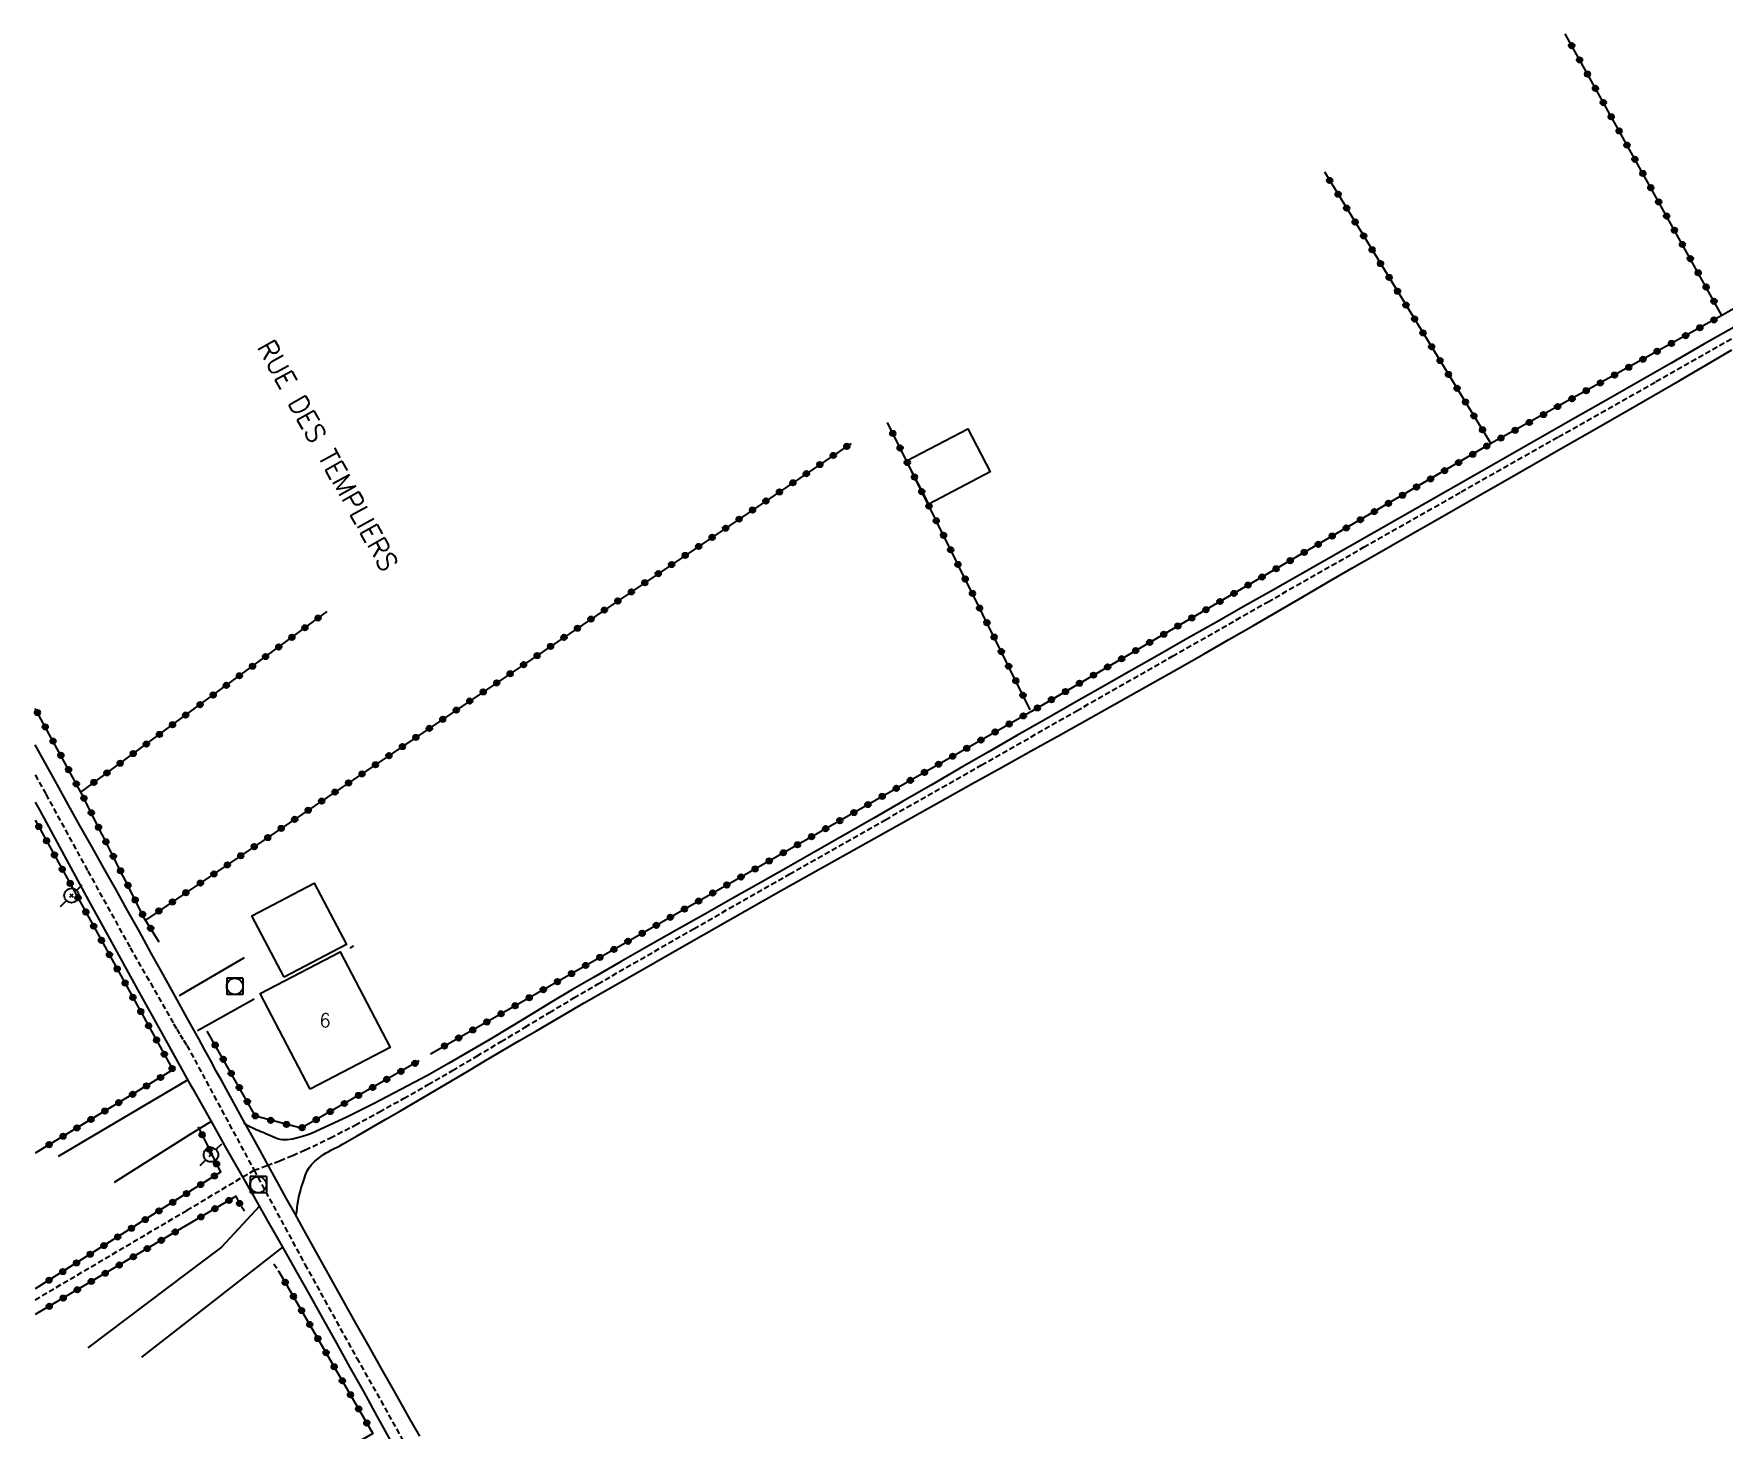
# Model space of a CAD drawing. Header units: millimetres. Extents: x 164000 to 165001, y 156999 to 158000.
# Drawn here: x 163999.9 to 164155.8, y 157726.7 to 157855.5 of the extents above; entities that cross this region are included whole.
import ezdxf
from ezdxf.enums import TextEntityAlignment as Align

# ---------------------------------------------------------------- set-up
doc = ezdxf.new("R2010")
doc.units = ezdxf.units.MM
doc.linetypes.add('DASHED', pattern=[0.75, 0.5, -0.25])
doc.layers.get('0').update_dxf_attribs({"linetype": 'CONTINUOUS'})
for name, color, linetype in [('W0001', 6, 'DASHED'), ('W0008', 7, 'CONTINUOUS'), ('W0017', 7, 'CONTINUOUS'), ('W0071', 7, 'CONTINUOUS'), ('W0101', 7, 'CONTINUOUS'), ('W0104', 1, 'CONTINUOUS'), ('W0112', 1, 'DASHED'), ('W0323', 7, 'CONTINUOUS'), ('W0420', 7, 'CONTINUOUS'), ('W0473', 7, 'CONTINUOUS'), ('W0989', 7, 'CONTINUOUS'), ('W0991', 7, 'CONTINUOUS')]:
    doc.layers.add(name, color=color, linetype=linetype)
doc.styles.get("Standard").update_dxf_attribs({"font": 'romans.shx', "width": 0.85})

# ---------------------------------------------------------------- blocks, each defined once
blk = doc.blocks.new('T473')
for p, q in [((-0.166667, 0.166667), (0.166667, -0.166667)), ((-0.166667, -0.166667), (0.166667, 0.166667)), ((0.500001, 0.500001), (1.000002, 1.000002)), ((-1.000002, -1.000002), (-0.500001, -0.500001))]:
    blk.add_line(p, q)
blk.add_ellipse((0, 0), major_axis=(0.471405, 0.471405), ratio=1, start_param=5.4977871438, end_param=11.780972451)
blk = doc.blocks.new('T420')
for p, q in [((0.75, 0.75), (-0.75, 0.75)), ((-0.75, 0.75), (-0.75, -0.75)), ((0.75, 0.75), (0.75, -0.75)), ((0.75, -0.75), (-0.75, -0.75))]:
    blk.add_line(p, q)
blk.add_ellipse((0, 0), major_axis=(-0.53, 0.53), ratio=1, start_param=3.926991, end_param=10.210176)
blk = doc.blocks.new('t323o')
at = {"color": 0, "linetype": 'Continuous'}
for radius in [0.25, 0.15]:
    blk.add_circle((0, 0), radius, dxfattribs=at)

msp = doc.modelspace()

# ---------------------------------------------------------------- linework, layer by layer
at = {"layer": 'W0001'}
for points in [[(164020.19, 157750.57), (164021.39, 157750.99), (164022.58, 157751.44), (164023.76, 157751.92), (164024.93, 157752.44), (164027.24, 157753.55), (164029.51, 157754.72), (164031.76, 157755.95), (164034, 157757.19), (164036.26, 157758.47), (164038.52, 157759.77), (164040.76, 157761.1), (164043, 157762.44), (164045.23, 157763.78), (164047.46, 157765.12), (164049.7, 157766.46), (164051.95, 157767.77), (164060.77, 157772.85), (164069.61, 157777.89), (164078.47, 157782.92), (164087.32, 157787.95), (164096.14, 157792.98), (164104.96, 157798.01), (164113.79, 157803.04), (164122.61, 157808.07), (164131.6, 157813.17), (164140.6, 157818.27), (164149.59, 157823.36), (164158.59, 157828.46)], [(164000, 157787.05), (164000.98, 157785.26), (164004.85, 157778.17), (164008.76, 157771.1), (164012.77, 157764.08), (164013.07, 157763.58), (164013.37, 157763.07), (164013.68, 157762.57), (164014, 157762.07)], [(164014, 157762.07), (164020.19, 157750.57)], [(164014, 157746.86), (164020.19, 157750.57)], [(164020.19, 157750.57), (164024.89, 157741.87), (164029.67, 157733.21), (164034.53, 157724.59), (164039.46, 157716.01), (164042.91, 157710.06), (164046.38, 157704.11), (164049.94, 157698.23), (164053.7, 157692.46), (164056.72, 157688.17), (164059.87, 157683.98), (164063.09, 157679.85), (164066.32, 157675.72), (164067.26, 157674.53), (164068.21, 157673.35), (164069.17, 157672.17), (164070.14, 157671)], [(164000, 157738.6), (164014, 157746.86)]]:
    msp.add_lwpolyline(points, dxfattribs=at)
at = {"layer": 'W0008'}
for points in [[(164014, 157764.65), (164012.9, 157766.63), (164011.81, 157768.62), (164010.71, 157770.61), (164009.61, 157772.59), (164008.52, 157774.54), (164007.43, 157776.49), (164006.34, 157778.43), (164005.24, 157780.38), (164004.15, 157782.32), (164003.06, 157784.27), (164001.98, 157786.22), (164000.91, 157788.17), (164000, 157789.84)], [(164000, 157784.55), (164000.42, 157783.78), (164002.66, 157779.62), (164004.92, 157775.46), (164007.18, 157771.35), (164009.44, 157767.24), (164011.72, 157763.14), (164014, 157759.04)], [(164035.48, 157726.01), (164034.45, 157727.83), (164033.24, 157729.98), (164032.02, 157732.13), (164030.81, 157734.28), (164029.6, 157736.44), (164028.4, 157738.59), (164027.19, 157740.75), (164025.99, 157742.9), (164024.79, 157745.06), (164023.98, 157746.52), (164023.17, 157747.99), (164022.36, 157749.45), (164021.56, 157750.91), (164020.75, 157752.38), (164019.95, 157753.84), (164019.14, 157755.31), (164018.34, 157756.77), (164017.8, 157757.75), (164017.25, 157758.74), (164016.71, 157759.72), (164016.17, 157760.71), (164015.63, 157761.69), (164015.08, 157762.68), (164014.54, 157763.66), (164014, 157764.65)], [(164014, 157759.04), (164014.27, 157758.55), (164014.54, 157758.07), (164014.82, 157757.58), (164015.09, 157757.1), (164016.36, 157754.84), (164017.63, 157752.58), (164018.91, 157750.33), (164020.19, 157748.08), (164021.47, 157745.83), (164022.75, 157743.58), (164024.03, 157741.33), (164025.3, 157739.07), (164026.55, 157736.84), (164027.8, 157734.6), (164029.04, 157732.36), (164030.28, 157730.12), (164031.53, 157727.87), (164032.77, 157725.63)]]:
    msp.add_lwpolyline(points, dxfattribs=at)
at = {"layer": 'W0017'}
for points in [[(164014, 157767.08), (164019.32, 157770.19)], [(164013.32, 157766.68), (164014, 157767.08)], [(164014.98, 157763.47), (164020.19, 157766.39)], [(164014, 157758.84), (164002.12, 157751.84)], [(164014.11, 157758.91), (164014, 157758.84)], [(164016.23, 157755.07), (164014, 157753.66)], [(164014, 157753.66), (164007.27, 157749.43)], [(164020.7, 157747.23), (164017.19, 157743.46), (164014, 157741.06)], [(164022.82, 157743.46), (164014, 157736.58)], [(164014, 157741.06), (164004.85, 157734.16)], [(164014, 157736.58), (164009.8, 157733.3)]]:
    msp.add_lwpolyline(points, dxfattribs=at)
at = {"layer": 'W0071'}
for points in [[(164157.03, 157828.52), (164154.01, 157826.8), (164150.99, 157825.07), (164147.97, 157823.35), (164144.95, 157821.62), (164141.93, 157819.89), (164138.91, 157818.17), (164135.88, 157816.44), (164132.86, 157814.72), (164128.22, 157812.07), (164123.57, 157809.43), (164118.93, 157806.78), (164114.28, 157804.14), (164111.65, 157802.65), (164109.02, 157801.15), (164106.39, 157799.66), (164103.77, 157798.18), (164101.14, 157796.69), (164098.51, 157795.19), (164095.88, 157793.7), (164093.26, 157792.2), (164090.61, 157790.68), (164087.96, 157789.16), (164085.32, 157787.64), (164082.68, 157786.11), (164080.04, 157784.59), (164077.39, 157783.06), (164074.75, 157781.54), (164072.1, 157780.03), (164069.53, 157778.56), (164066.96, 157777.11), (164064.38, 157775.66), (164061.8, 157774.2), (164059.22, 157772.75), (164056.65, 157771.29), (164054.08, 157769.83), (164051.51, 157768.35), (164049.59, 157767.23), (164047.68, 157766.09), (164045.78, 157764.94), (164043.88, 157763.79), (164041.97, 157762.64), (164040.06, 157761.51), (164038.13, 157760.4), (164036.19, 157759.31), (164033.75, 157758), (164031.29, 157756.71), (164028.81, 157755.48), (164026.29, 157754.31), (164025.89, 157754.13), (164025.48, 157753.95), (164025.07, 157753.79), (164024.65, 157753.66), (164024.2, 157753.54), (164023.75, 157753.43), (164023.29, 157753.37), (164022.82, 157753.37), (164022.59, 157753.41), (164022.36, 157753.46), (164022.14, 157753.54), (164021.92, 157753.63), (164021.71, 157753.72), (164021.5, 157753.82), (164021.29, 157753.92), (164021.08, 157754.01), (164020.95, 157754.06), (164020.83, 157754.11), (164020.7, 157754.16), (164020.58, 157754.22), (164020.45, 157754.27), (164020.33, 157754.33), (164020.2, 157754.38), (164020.08, 157754.44), (164019.97, 157754.49), (164019.87, 157754.55), (164019.76, 157754.6), (164019.66, 157754.66), (164019.56, 157754.71), (164019.45, 157754.77), (164019.35, 157754.83), (164019.25, 157754.89)], [(164024.12, 157746.5), (164024.13, 157746.8), (164024.16, 157747.1), (164024.2, 157747.39), (164024.25, 157747.69), (164024.34, 157748.11), (164024.44, 157748.53), (164024.55, 157748.94), (164024.68, 157749.36), (164024.81, 157749.74), (164024.94, 157750.12), (164025.1, 157750.49), (164025.31, 157750.84), (164025.53, 157751.13), (164025.79, 157751.39), (164026.07, 157751.62), (164026.36, 157751.84), (164026.59, 157752.01), (164026.84, 157752.16), (164027.09, 157752.3), (164027.34, 157752.43), (164027.6, 157752.56), (164027.85, 157752.69), (164028.11, 157752.82), (164028.36, 157752.96), (164029.7, 157753.73), (164031.03, 157754.5), (164032.37, 157755.27), (164033.7, 157756.05), (164035.27, 157756.97), (164036.84, 157757.89), (164038.41, 157758.82), (164039.98, 157759.75), (164041.55, 157760.68), (164043.12, 157761.6), (164044.69, 157762.53), (164046.26, 157763.44), (164050.66, 157766), (164055.08, 157768.54), (164059.49, 157771.07), (164063.92, 157773.59), (164068.86, 157776.38), (164073.8, 157779.15), (164078.76, 157781.92), (164083.71, 157784.69), (164086.45, 157786.22), (164089.18, 157787.74), (164091.92, 157789.27), (164094.66, 157790.79), (164097.4, 157792.32), (164100.14, 157793.85), (164102.87, 157795.39), (164105.6, 157796.93), (164107.88, 157798.23), (164110.16, 157799.54), (164112.43, 157800.86), (164114.71, 157802.18), (164116.98, 157803.5), (164119.25, 157804.81), (164121.52, 157806.13), (164123.8, 157807.44), (164126.7, 157809.1), (164129.6, 157810.76), (164132.51, 157812.42), (164135.41, 157814.07), (164138.32, 157815.73), (164141.22, 157817.39), (164144.13, 157819.05), (164147.03, 157820.72), (164149.42, 157822.1), (164151.81, 157823.5), (164154.19, 157824.89), (164156.58, 157826.29)]]:
    msp.add_lwpolyline(points, dxfattribs=at)
at = {"layer": 'W0101'}
msp.add_lwpolyline([(164025.37, 157758.05), (164020.76, 157766.88), (164028.13, 157770.72), (164032.74, 157761.9)], close=True, dxfattribs=at)
at = {"layer": 'W0104'}
for points in [[(164082.49, 157812.06), (164080.4, 157816.04), (164086.06, 157819), (164088.15, 157815.02)], [(164022.96, 157768.37), (164019.98, 157774.04), (164025.74, 157777.07), (164028.72, 157771.41)], [(164029.37, 157771.26), (164029.09, 157771.09), (164029.37, 157771.26)]]:
    msp.add_lwpolyline(points, close=True, dxfattribs=at)
at = {"layer": 'W0112'}
for points in [[(164019.32, 157746.77), (164018.89, 157747.43)], [(164022.01, 157741.93), (164022.49, 157741.21)]]:
    msp.add_lwpolyline(points, dxfattribs=at)
at = {"layer": 'W0323'}
for points in [[(164155.68, 157829.46), (164141.2, 157855.47)], [(164195.92, 157852.36), (164155.68, 157829.46), (164134.36, 157817.63), (164091.94, 157792.92), (164036.47, 157761.28)], [(164118.99, 157842.72), (164134.36, 157817.63)], [(164091.84, 157793.05), (164078.65, 157819.58)], [(164075.32, 157817.66), (164014, 157776.23)], [(164014, 157792.65), (164026.95, 157802.15)], [(164011.44, 157771.61), (164010.12, 157773.75), (164004.2, 157785.47), (164000, 157793.17)], [(164004.2, 157785.47), (164014, 157792.65)], [(164000, 157782.86), (164012.71, 157759.82), (164000, 157752.15)], [(164014, 157776.23), (164010.17, 157773.65)], [(164035.43, 157760.65), (164024.54, 157754.44), (164020.33, 157755.54), (164015.87, 157763.41)], [(164015.04, 157754.56), (164017.1, 157750.39), (164014, 157748.44)], [(164014, 157748.44), (164000, 157739.61)], [(164018.89, 157747.43), (164018.53, 157748.16), (164014, 157745.49)], [(164014, 157745.49), (164000, 157737.24)], [(164022.49, 157741.21), (164031.16, 157726.26), (164014, 157716.23)]]:
    msp.add_lwpolyline(points, dxfattribs=at)

# ---------------------------------------------------------------- block references
for p, rotation in [((164141.81, 157854.37), 119.1017660864436), ((164142.54, 157853.06), 119.1017660864436), ((164143.27, 157851.74), 119.1017660864436), ((164144, 157850.43), 119.1017660864436), ((164144.73, 157849.12), 119.1017660864436), ((164145.46, 157847.81), 119.1017660864436), ((164146.19, 157846.5), 119.1017660864436), ((164146.92, 157845.19), 119.1017660864436), ((164147.65, 157843.88), 119.1017660864436), ((164148.38, 157842.57), 119.1017660864436), ((164119.47, 157841.93), 301.5019720313137), ((164120.25, 157840.65), 301.5019720313137), ((164149.11, 157841.26), 119.1017660864436), ((164121.04, 157839.37), 301.5019720313137), ((164149.84, 157839.95), 119.1017660864436), ((164121.82, 157838.09), 301.5019720313137), ((164150.57, 157838.64), 119.1017660864436), ((164122.61, 157836.81), 301.5019720313137), ((164151.3, 157837.33), 119.1017660864436), ((164152.03, 157836.02), 119.1017660864436), ((164123.39, 157835.53), 301.5019720313137), ((164124.17, 157834.26), 301.5019720313137), ((164152.76, 157834.71), 119.1017660864436), ((164124.96, 157832.98), 301.5019720313137), ((164153.49, 157833.4), 119.1017660864436), ((164125.74, 157831.7), 301.5019720313137), ((164154.22, 157832.09), 119.1017660864436), ((164126.52, 157830.42), 301.5019720313137), ((164154.95, 157830.77), 119.1017660864436), ((164127.31, 157829.14), 301.5019720313137), ((164153.64, 157828.33), 209.0420492972409), ((164154.95, 157829.06), 209.0420492972409), ((164128.09, 157827.86), 301.5019720313137), ((164128.88, 157826.58), 301.5019720313137), ((164151.02, 157826.88), 209.0420492972409), ((164152.33, 157827.6), 209.0420492972409), ((164129.66, 157825.3), 301.5019720313137), ((164148.39, 157825.42), 209.0420492972409), ((164149.7, 157826.15), 209.0420492972409), ((164130.44, 157824.02), 301.5019720313137), ((164145.77, 157823.96), 209.0420492972409), ((164147.08, 157824.69), 209.0420492972409), ((164131.23, 157822.74), 301.5019720313137), ((164141.84, 157821.78), 209.0420492972409), ((164143.15, 157822.51), 209.0420492972409), ((164144.46, 157823.24), 209.0420492972409), ((164132.01, 157821.47), 301.5019720313137), ((164139.21, 157820.32), 209.0420492972409), ((164140.52, 157821.05), 209.0420492972409), ((164132.79, 157820.19), 301.5019720313137), ((164133.58, 157818.91), 301.5019720313137), ((164136.59, 157818.87), 209.0420492972409), ((164137.9, 157819.59), 209.0420492972409), ((164074.9, 157817.38), 214.0456729380556), ((164079.15, 157818.57), 116.4408119815132), ((164079.82, 157817.23), 116.4408119815132), ((164133.97, 157817.4), 210.2186369687514), ((164135.28, 157818.14), 209.0420492972409), ((164072.42, 157815.7), 214.0456729380556), ((164073.66, 157816.54), 214.0456729380556), ((164080.49, 157815.89), 116.4408119815132), ((164131.38, 157815.89), 210.2186369687514), ((164132.68, 157816.65), 210.2186369687514), ((164069.93, 157814.02), 214.0456729380556), ((164071.17, 157814.86), 214.0456729380556), ((164081.15, 157814.54), 116.4408119815132), ((164128.79, 157814.38), 210.2186369687514), ((164130.08, 157815.14), 210.2186369687514), ((164068.69, 157813.18), 214.0456729380556), ((164081.82, 157813.2), 116.4408119815132), ((164126.2, 157812.87), 210.2186369687514), ((164127.49, 157813.63), 210.2186369687514), ((164066.2, 157811.5), 214.0456729380556), ((164067.44, 157812.34), 214.0456729380556), ((164082.49, 157811.86), 116.4408119815132), ((164123.6, 157811.36), 210.2186369687514), ((164124.9, 157812.12), 210.2186369687514), ((164063.72, 157809.82), 214.0456729380556), ((164064.96, 157810.66), 214.0456729380556), ((164083.16, 157810.51), 116.4408119815132), ((164121.01, 157809.85), 210.2186369687514), ((164122.31, 157810.61), 210.2186369687514), ((164061.23, 157808.14), 214.0456729380556), ((164062.47, 157808.98), 214.0456729380556), ((164083.83, 157809.17), 116.4408119815132), ((164084.49, 157807.83), 116.4408119815132), ((164118.42, 157808.34), 210.2186369687514), ((164119.71, 157809.1), 210.2186369687514), ((164058.74, 157806.47), 214.0456729380556), ((164059.99, 157807.31), 214.0456729380556), ((164085.16, 157806.48), 116.4408119815132), ((164115.83, 157806.83), 210.2186369687514), ((164117.12, 157807.59), 210.2186369687514), ((164056.26, 157804.79), 214.0456729380556), ((164057.5, 157805.63), 214.0456729380556), ((164085.83, 157805.14), 116.4408119815132), ((164113.23, 157805.32), 210.2186369687514), ((164114.53, 157806.08), 210.2186369687514), ((164053.77, 157803.11), 214.0456729380556), ((164055.02, 157803.95), 214.0456729380556), ((164086.5, 157803.8), 116.4408119815132), ((164109.35, 157803.06), 210.2186369687514), ((164110.64, 157803.81), 210.2186369687514), ((164111.94, 157804.57), 210.2186369687514), ((164026.1, 157801.53), 36.26030792237), ((164052.53, 157802.27), 214.0456729380556), ((164087.16, 157802.45), 116.4408119815132), ((164106.75, 157801.55), 210.2186369687514), ((164108.05, 157802.3), 210.2186369687514), ((164024.89, 157800.64), 36.26030792237), ((164050.04, 157800.59), 214.0456729380556), ((164051.29, 157801.43), 214.0456729380556), ((164087.83, 157801.11), 116.4408119815132), ((164104.16, 157800.04), 210.2186369687514), ((164105.46, 157800.79), 210.2186369687514), ((164022.47, 157798.86), 36.26030792237), ((164023.68, 157799.75), 36.26030792237), ((164047.56, 157798.91), 214.0456729380556), ((164048.8, 157799.75), 214.0456729380556), ((164088.5, 157799.77), 116.4408119815132), ((164089.17, 157798.43), 116.4408119815132), ((164101.57, 157798.53), 210.2186369687514), ((164102.86, 157799.28), 210.2186369687514), ((164020.05, 157797.09), 36.26030792237), ((164021.26, 157797.98), 36.26030792237), ((164045.07, 157797.23), 214.0456729380556), ((164046.32, 157798.07), 214.0456729380556), ((164089.84, 157797.08), 116.4408119815132), ((164098.98, 157797.02), 210.2186369687514), ((164100.27, 157797.77), 210.2186369687514), ((164017.63, 157795.32), 36.26030792237), ((164018.84, 157796.2), 36.26030792237), ((164042.59, 157795.55), 214.0456729380556), ((164043.83, 157796.39), 214.0456729380556), ((164090.5, 157795.74), 116.4408119815132), ((164096.38, 157795.51), 210.2186369687514), ((164097.68, 157796.26), 210.2186369687514), ((164016.42, 157794.43), 36.26030792237), ((164040.1, 157793.87), 214.0456729380556), ((164041.34, 157794.71), 214.0456729380556), ((164091.17, 157794.4), 116.4408119815132), ((164093.79, 157794), 210.2186369687514), ((164095.09, 157794.75), 210.2186369687514), ((164000.2, 157792.81), 118.6149082193979), ((164013.88, 157792.57), 36.251177002602), ((164015.21, 157793.54), 36.26030792237), ((164037.61, 157792.19), 214.0456729380556), ((164038.86, 157793.03), 214.0456729380556), ((164091.2, 157792.5), 209.699471975738), ((164092.5, 157793.24), 210.2186369687514), ((164000.92, 157791.49), 118.6149082193979), ((164011.46, 157790.79), 36.251177002602), ((164012.67, 157791.68), 36.251177002602), ((164036.37, 157791.35), 214.0456729380556), ((164088.59, 157791.01), 209.699471975738), ((164089.89, 157791.75), 209.699471975738), ((164001.64, 157790.17), 118.6149082193979), ((164009.04, 157789.02), 36.251177002602), ((164010.25, 157789.9), 36.251177002602), ((164033.89, 157789.67), 214.0456729380556), ((164035.13, 157790.51), 214.0456729380556), ((164085.98, 157789.52), 209.699471975738), ((164087.29, 157790.27), 209.699471975738), ((164002.36, 157788.86), 118.6149082193979), ((164003.07, 157787.54), 118.6149082193979), ((164007.83, 157788.13), 36.251177002602), ((164031.4, 157787.99), 214.0456729380556), ((164032.64, 157788.83), 214.0456729380556), ((164083.38, 157788.04), 209.699471975738), ((164084.68, 157788.78), 209.699471975738), ((164003.79, 157786.22), 118.6149082193979), ((164005.41, 157786.36), 36.251177002602), ((164006.62, 157787.24), 36.251177002602), ((164028.91, 157786.31), 214.0456729380556), ((164030.16, 157787.15), 214.0456729380556), ((164080.77, 157786.55), 209.699471975738), ((164082.07, 157787.29), 209.699471975738), ((164004.49, 157784.9), 116.7797507597049), ((164026.43, 157784.63), 214.0456729380556), ((164027.67, 157785.47), 214.0456729380556), ((164078.17, 157785.06), 209.699471975738), ((164079.47, 157785.81), 209.699471975738), ((164005.17, 157783.56), 116.7797507597049), ((164023.94, 157782.95), 214.0456729380556), ((164025.19, 157783.79), 214.0456729380556), ((164074.26, 157782.83), 209.699471975738), ((164075.56, 157783.58), 209.699471975738), ((164076.86, 157784.32), 209.699471975738), ((164000.32, 157782.28), 298.8779908073474), ((164005.84, 157782.22), 116.7797507597049), ((164021.46, 157781.27), 214.0456729380556), ((164022.7, 157782.11), 214.0456729380556), ((164071.65, 157781.35), 209.699471975738), ((164072.95, 157782.09), 209.699471975738), ((164001.04, 157780.97), 298.8779908073474), ((164006.52, 157780.88), 116.7797507597049), ((164020.21, 157780.43), 214.0456729380556), ((164069.04, 157779.86), 209.699471975738), ((164070.35, 157780.6), 209.699471975738), ((164001.77, 157779.66), 298.8779908073474), ((164002.49, 157778.34), 298.8779908073474), ((164007.2, 157779.54), 116.7797507597049), ((164007.87, 157778.2), 116.7797507597049), ((164017.73, 157778.75), 214.0456729380556), ((164018.97, 157779.59), 214.0456729380556), ((164066.44, 157778.38), 209.699471975738), ((164067.74, 157779.12), 209.699471975738), ((164003.22, 157777.03), 298.8779908073474), ((164008.55, 157776.86), 116.7797507597049), ((164015.24, 157777.07), 214.0456729380556), ((164016.49, 157777.91), 214.0456729380556), ((164063.83, 157776.89), 209.699471975738), ((164065.14, 157777.63), 209.699471975738), ((164003.94, 157775.72), 298.8779908073474), ((164009.22, 157775.52), 116.7797507597049), ((164012.66, 157775.33), 214.0456729380331), ((164013.9, 157776.17), 214.0456729380331), ((164061.23, 157775.4), 209.699471975738), ((164062.53, 157776.15), 209.699471975738), ((164004.67, 157774.4), 298.8779908073474), ((164009.9, 157774.18), 116.7797507597049), ((164011.41, 157774.49), 214.0456729380331), ((164058.62, 157773.92), 209.699471975738), ((164059.92, 157774.66), 209.699471975738), ((164005.39, 157773.09), 298.8779908073474), ((164010.65, 157772.89), 121.6358627968161), ((164056.02, 157772.43), 209.699471975738), ((164057.32, 157773.17), 209.699471975738), ((164006.11, 157771.78), 298.8779908073474), ((164006.84, 157770.46), 298.8779908073474), ((164053.41, 157770.94), 209.699471975738), ((164054.71, 157771.69), 209.699471975738), ((164007.56, 157769.15), 298.8779908073474), ((164050.8, 157769.46), 209.699471975738), ((164052.11, 157770.2), 209.699471975738), ((164008.29, 157767.83), 298.8779908073474), ((164046.89, 157767.23), 209.699471975738), ((164048.2, 157767.97), 209.699471975738), ((164049.5, 157768.71), 209.699471975738), ((164009.01, 157766.52), 298.8779908073474), ((164044.29, 157765.74), 209.699471975738), ((164045.59, 157766.48), 209.699471975738), ((164009.74, 157765.21), 298.8779908073474), ((164041.68, 157764.25), 209.699471975738), ((164042.99, 157765), 209.699471975738), ((164010.46, 157763.89), 298.8779908073474), ((164011.19, 157762.58), 298.8779908073474), ((164039.08, 157762.77), 209.699471975738), ((164040.38, 157763.51), 209.699471975738), ((164011.91, 157761.27), 298.8779908073474), ((164016.61, 157762.11), 119.5501640194406), ((164037.77, 157762.03), 209.699471975738), ((164012.63, 157759.95), 298.8779908073474), ((164017.35, 157760.8), 119.5501640194406), ((164018.09, 157759.5), 119.5501640194406), ((164033.75, 157759.69), 209.6859577753487), ((164035.05, 157760.43), 209.6859577753487), ((164010.27, 157758.35), 211.1218671253201), ((164011.56, 157759.12), 211.1218671253201), ((164018.83, 157758.19), 119.5501640194406), ((164031.14, 157758.2), 209.6859577753487), ((164032.44, 157758.95), 209.6859577753487), ((164007.7, 157756.8), 211.1218671253201), ((164008.99, 157757.57), 211.1218671253201), ((164019.57, 157756.89), 119.5501640194406), ((164028.53, 157756.72), 209.6859577753487), ((164029.84, 157757.46), 209.6859577753487), ((164005.14, 157755.25), 211.1218671253201), ((164006.42, 157756.02), 211.1218671253201), ((164020.31, 157755.58), 119.5501640194406), ((164021.73, 157755.17), 165.3208732419028), ((164023.18, 157754.79), 165.3208732419028), ((164025.93, 157755.23), 209.6859577753487), ((164027.23, 157755.98), 209.6859577753487), ((164002.57, 157753.7), 211.1218671253201), ((164003.85, 157754.47), 211.1218671253201), ((164015.4, 157753.83), 296.4052537835172), ((164024.63, 157754.49), 209.6859577753487), ((164001.28, 157752.92), 211.1218671253201), ((164016.07, 157752.48), 296.4052537835172), ((164016.54, 157750.04), 212.2394366074028), ((164016.73, 157751.14), 296.4052537835172), ((164015.27, 157749.24), 212.2394366074028), ((164012.69, 157747.61), 212.2394366074004), ((164013.96, 157748.41), 212.2394366074004), ((164016.58, 157747.01), 210.5091276173394), ((164017.88, 157747.77), 210.5091276173394), ((164018.86, 157747.49), 116.2493751450278), ((164010.15, 157746.01), 212.2394366074004), ((164011.42, 157746.81), 212.2394366074004), ((164015.29, 157746.25), 210.5091276173394), ((164007.61, 157744.41), 212.2394366074004), ((164008.88, 157745.21), 212.2394366074004), ((164011.63, 157744.09), 210.5091276173785), ((164012.92, 157744.86), 210.5091276173785), ((164005.07, 157742.81), 212.2394366074004), ((164006.34, 157743.61), 212.2394366074004), ((164009.05, 157742.57), 210.5091276173785), ((164010.34, 157743.33), 210.5091276173785), ((164002.54, 157741.21), 212.2394366074004), ((164003.81, 157742.01), 212.2394366074004), ((164006.46, 157741.05), 210.5091276173785), ((164007.75, 157741.81), 210.5091276173785), ((164001.27, 157740.41), 212.2394366074004), ((164003.88, 157739.53), 210.5091276173785), ((164005.17, 157740.29), 210.5091276173785), ((164023.07, 157740.21), 300.1141920541654), ((164001.29, 157738), 210.5091276173785), ((164002.58, 157738.76), 210.5091276173785), ((164023.83, 157738.91), 300.1141920541654), ((164024.58, 157737.61), 300.1141920541654), ((164025.33, 157736.32), 300.1141920541654), ((164026.08, 157735.02), 300.1141920541654), ((164026.84, 157733.72), 300.1141920541654), ((164027.59, 157732.42), 300.1141920541654), ((164028.34, 157731.13), 300.1141920541654), ((164029.09, 157729.83), 300.1141920541654), ((164029.85, 157728.53), 300.1141920541654), ((164030.6, 157727.23), 300.1141920541654)]:
    msp.add_blockref('t323o', p, dxfattribs=dict(at, rotation=rotation))
at = {"layer": 'W0420'}
for p in [(164018.42, 157767.53), (164020.58, 157749.22)]:
    msp.add_blockref('T420', p, dxfattribs=at)
at = {"layer": 'W0473'}
for p in [(164003.34, 157775.92), (164016.21, 157751.99)]:
    msp.add_blockref('T473', p, dxfattribs=at)

# ---------------------------------------------------------------- texts
at = {"layer": 'W0989'}
msp.add_text('RUE DES TEMPLIERS', height=1.75, rotation=299.0781, dxfattribs=at).set_placement((164027.01, 157816.53), align=Align.MIDDLE_CENTER)
at = {"layer": 'W0991'}
msp.add_text('6', height=1.25, dxfattribs=at).set_placement((164026.75, 157764.39), align=Align.MIDDLE_CENTER)

doc.saveas('drawing.dxf')
